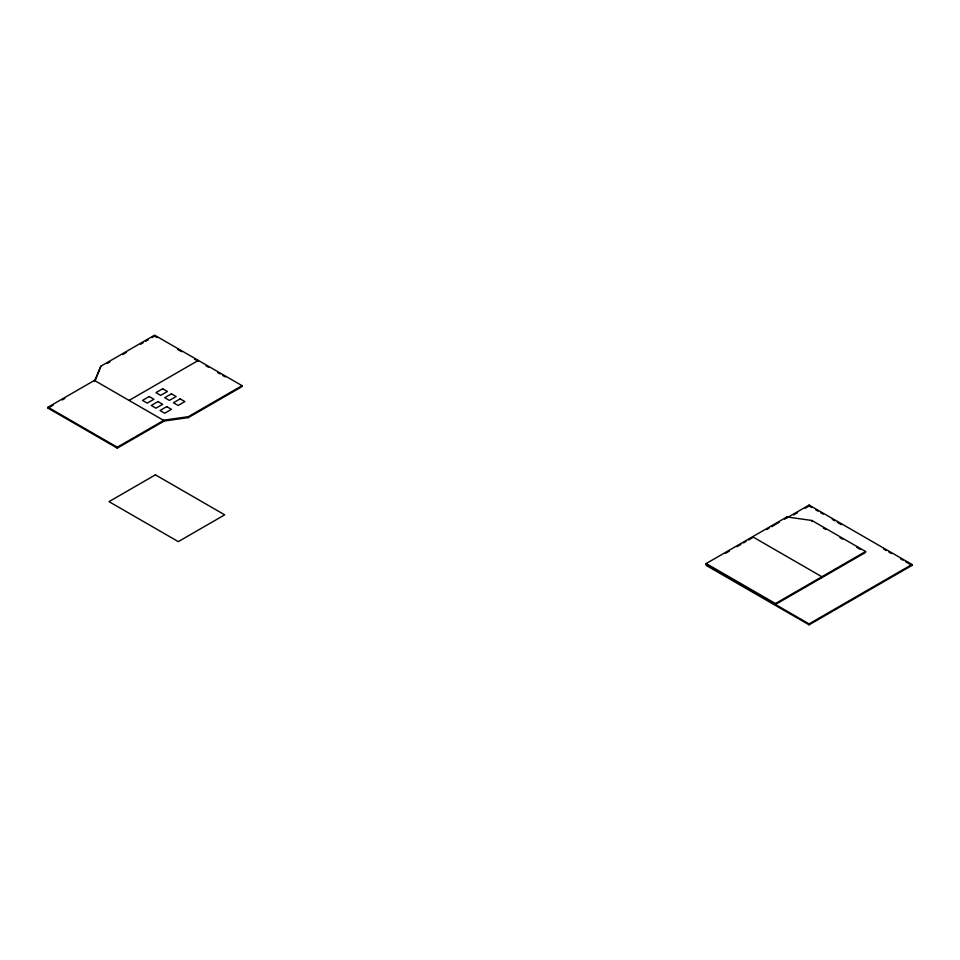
<?xml version="1.0" encoding="UTF-8"?>
<svg xmlns="http://www.w3.org/2000/svg" width="960" height="960" viewBox="0 0 960 960"><rect width="100%" height="100%" fill="white"/><g stroke="black" fill="none" stroke-linecap="round" stroke-linejoin="round"><path stroke-width="1.44" d="M94.752 380.616L100.872 366.204L154.608 335.172L242.052 385.656L242.052 386.592L188.316 417.612L163.356 421.152L163.356 420.228L188.316 416.688L242.052 385.656M95.304 380.232L100.872 366.204M107.268 363.444L109.836 361.956M122.628 354.576L126.468 352.356M140.532 344.232L143.1 342.756M145.656 341.28L148.212 339.804M152.052 337.584L154.608 336.108L157.188 337.596M48 407.208L94.416 380.412L163.692 420.42L163.692 421.344L117.276 448.14L48 408.144L48 407.208L117.276 447.216L163.692 420.42M48 408.144L53.16 405.168M62.184 399.96L64.764 398.472M129.048 400.416L198.336 360.42L198.336 361.356M784.644 519.168L809.088 505.056L912 564.48L912 565.404L809.088 624.828L706.176 565.404L706.176 563.544L786.888 516.948L811.848 520.476L865.584 551.508L865.584 552.432L775.452 604.476L775.452 603.54L865.584 551.508M725.472 553.332L729.384 551.076M737.052 546.648L740.904 544.428M743.484 542.94L746.052 541.452M748.632 539.964L752.592 537.684M766.632 529.572L769.212 528.084M771.648 526.68L779.268 522.276M793.656 514.908L797.508 512.676M805.224 508.224L809.088 505.992L811.656 507.48M706.176 564.48L809.088 623.892L912 564.48M815.52 509.7L818.088 511.188M820.668 512.676L823.236 514.164M832.248 519.36L834.816 520.848M837.384 522.336L841.248 524.556M883.704 549.072L886.272 550.56M888.84 552.036L891.42 553.524M900.42 558.72L903 560.208M905.568 561.696L912 565.404M823.368 528.06L825.924 529.536M840 537.66L842.556 539.136M856.632 547.272L860.472 549.48M752.592 536.748L821.868 576.744L821.868 577.68M706.176 563.544L775.452 603.54M177.756 349.476L181.62 351.696M194.472 359.124L197.04 360.612M206.052 365.808L208.62 367.284M217.62 372.492L220.188 373.968M222.768 375.456L225.336 376.944M811.848 520.476L811.848 521.412M809.088 505.056L809.088 505.992M809.088 623.892L809.088 624.828M786.888 516.948L786.888 517.872M188.316 416.688L188.316 417.612M117.276 447.216L117.276 448.14M94.416 380.412L94.416 381.348M149.232 396.528L142.5 400.416L147.216 403.14L153.936 399.252L149.232 396.528M162.684 388.764L155.952 392.652L160.668 395.364L167.388 391.488L162.684 388.764M157.98 401.58L151.248 405.468L155.952 408.18L162.684 404.304L157.98 401.58M171.432 393.816L164.7 397.704L169.404 400.416L176.136 396.528L171.432 393.816M166.716 406.632L159.996 410.508L164.7 413.232L171.432 409.344L166.716 406.632M180.168 398.868L173.448 402.744L178.152 405.468L184.884 401.58L180.168 398.868M155.424 474.84L109.008 501.636L178.296 541.632L224.7 514.836L155.424 474.84"/></g></svg>
